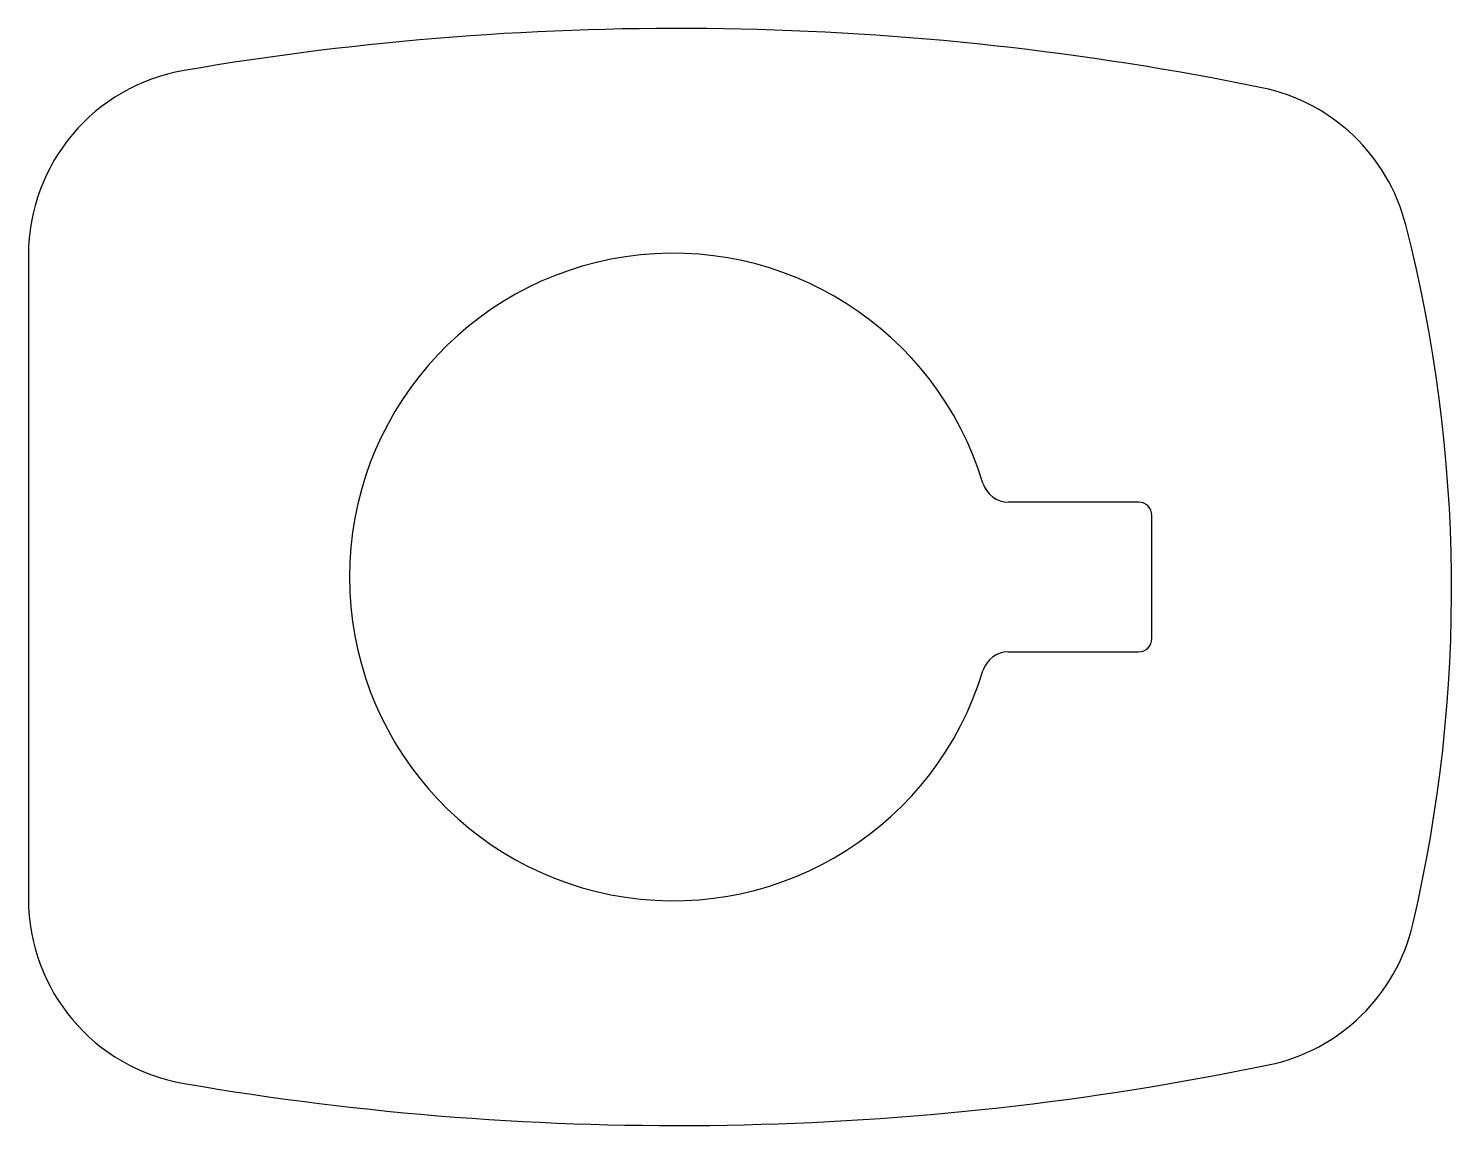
# Model space of a CAD drawing. Extents: x 609.7 to 636.3, y 609.2 to 629.7.
import ezdxf

# ---------------------------------------------------------------- set-up
doc = ezdxf.new("R2010")
doc.units = 0
doc.layers.get('0').update_dxf_attribs({"linetype": 'CONTINUOUS'})

msp = doc.modelspace()

# ---------------------------------------------------------------- linework, layer by layer
for p, q in [((609.719, 625.425), (609.719, 619.408)), ((630.469, 620.808), (628.038, 620.808)), ((630.719, 618.258), (630.719, 620.558)), ((609.719, 619.408), (609.719, 613.391)), ((628.038, 618.008), (630.469, 618.008))]:
    msp.add_line(p, q)
for centre, radius, start, end in [((621.845, 575.202), 54.458, 78.4225, 99.7454), ((613.219, 625.425), 3.5, 99.7454, 180), ((632.072, 625.123), 3.5, 14.35, 78.4225), ((608.859, 619.185), 27.461, 346.8076, 14.35), ((621.769, 619.408), 6.05, 16.8625, 343.1375), ((628.038, 621.308), 0.5, 196.8625, 270), ((630.469, 620.558), 0.25, 0, 90), ((630.469, 618.258), 0.25, 270, 0), ((628.038, 617.508), 0.5, 90, 163.1375), ((613.219, 613.391), 3.5, 180, 260.2546), ((632.187, 613.716), 3.5, 281.7098, 346.8076), ((621.845, 663.614), 54.458, 260.2546, 281.7098)]:
    msp.add_arc(centre, radius, start, end)

doc.saveas('drawing.dxf')
